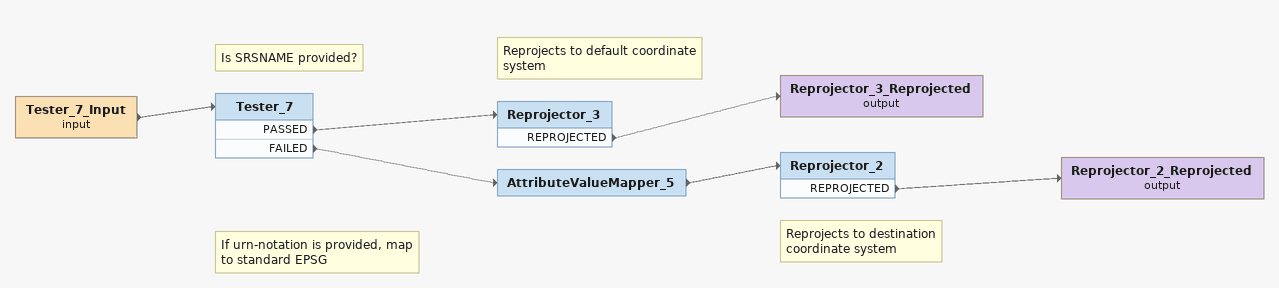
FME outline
Tester_7_Input (input)
    -> Tester_7
Note: Is SRSNAME provided?
Tester_7
    PASSED -> Reprojector_3
    FAILED -> AttributeValueMapper_5
Note: Reprojects to default coordinate system
Reprojector_3
    REPROJECTED -> Reprojector_3_Reprojected (output)
Reprojector_3_Reprojected (output)
Note: If urn-notation is provided, map to standard EPSG
AttributeValueMapper_5
    -> Reprojector_2
Note: Reprojects to destination coordinate system
Reprojector_2
    REPROJECTED -> Reprojector_2_Reprojected (output)
Reprojector_2_Reprojected (output)
